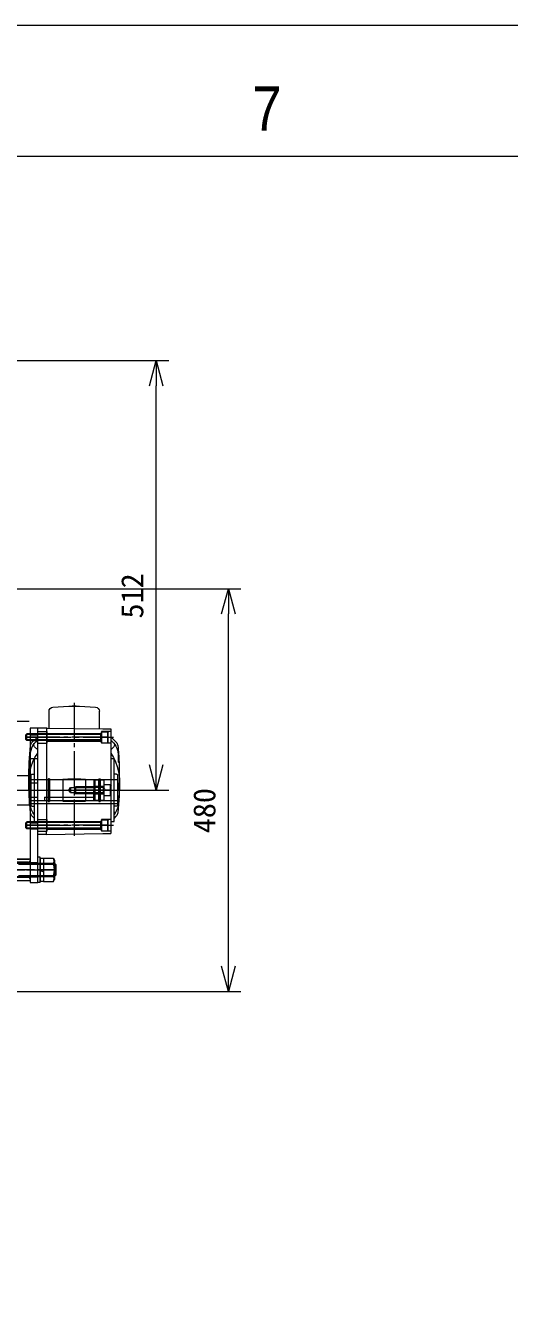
# Model space of a CAD drawing. Units: millimetres at full size. Extents: x -24503 to 24503, y -7436 to 7436.
# Drawn here: x 7707 to 8284, y 5730 to 7252 of the extents above; entities that cross this region are included whole.
import ezdxf
from ezdxf.enums import TextEntityAlignment as Align

# ---------------------------------------------------------------- set-up
doc = ezdxf.new("R2010")
doc.units = ezdxf.units.MM
doc.header["$LTSCALE"] = 4.8
doc.linetypes.add('CHAIN2', pattern=[12, 9, -1, 1, -1])
for name, color, linetype, lineweight in [('0-2_08_DIM', 3, 'Continuous', 9), ('0-4_0', 2, 'Continuous', 9), ('0-6_05_CENTER', 2, 'CHAIN2', 9), ('0-7_04_HIDDEN', 7, 'Continuous', 9), ('0-8_10_DRAFT', 1, 'Continuous', 9), ('0-C_01_外形線', 134, 'Continuous', 9), ('0-D_03_かくれ線', 5, 'Continuous', 9), ('0-F_04_中心線', 4, 'CHAIN2', 9), ('1-0_02_細線', 6, 'Continuous', 9), ('1-1_Defpoints', 134, 'Continuous', 9), ('1-2_99_図枠', 134, 'Continuous', 9)]:
    doc.layers.add(name, color=color, linetype=linetype, lineweight=lineweight)
doc.styles.add('ＭＳ ゴシック', font='')
doc.styles.add('ＭＳ Ｐゴシック', font='')
doc.styles.get('ＭＳ ゴシック').set_extended_font_data('MS Gothic')
doc.styles.get('ＭＳ Ｐゴシック').set_extended_font_data('MS PGothic')

# ---------------------------------------------------------------- blocks, each defined once
blk = doc.blocks.new('A$C64152858_1_1')
at = {"layer": '0-6_05_CENTER'}
blk.add_line((-1300.306, 60), (668.482, 60), dxfattribs=at)
blk = doc.blocks.new('RTWS25b_1_1')
at = {"layer": '0-4_0'}
for points in [[(0, 13.5), (-1.2, 13.5), (-1.2, 10.5), (0, 10.5)], [(0, -13.5), (-1.2, -13.5), (-1.2, -10.5), (0, -10.5)]]:
    blk.add_lwpolyline(points, close=True, dxfattribs=at)
at = {"layer": '0-8_10_DRAFT'}
blk.add_line((0, 0), (-1.2, 0), dxfattribs=at)
blk = doc.blocks.new('GM-SHYF-RH 0.2kW、1／30、200V、60Hzc_1_1')
at = {"layer": '0-4_0'}
for p, q in [((18.5, 52.991), (8, 52.808)), ((8, 52.808), (8, -73.808)), ((18.5, 53.009), (18.5, 48.5)), ((18.5, 53), (85.5, 51.831)), ((18.5, -64.887), (18.5, 49.509)), ((85.5, 51.831), (95, 51.831)), ((95, -59.282), (95, 51.831)), ((4, 33.687), (1.411, 31.098)), ((4, 37.5), (4, -37.5)), ((4, 37.5), (8, 37.5)), ((99, 33.687), (101.589, 31.098)), ((0, -18), (0, 18)), ((1, 19), (4, 19)), ((102, 19), (99, 19)), ((103, -18), (103, 18)), ((-2, 6.5), (-2, -32.5)), ((105, -32.5), (105, 7.009)), ((1, -19), (4, -19)), ((102, -19), (99, -19)), ((4, -37.5), (8, -37.5)), ((95, -37.491), (99, -37.491)), ((8, -63.687), (1.411, -57.098)), ((8, -48.015), (4.346, -51.668)), ((95, -48.015), (98.654, -51.668)), ((95, -63.687), (101.589, -57.098)), ((19.25, -74.004), (8, -73.808)), ((18.5, -74.017), (18.5, -64.887)), ((18.5, -74.017), (18.5, -69.509)), ((18.5, -74.017), (85.5, -72.848)), ((21.5, -73.965), (21.5, -93.939)), ((81.5, -72.918), (81.5, -93.939)), ((54, -99.99), (54, -100.5))]:
    blk.add_line(p, q, dxfattribs=at)
for points in [[(95, 37.491), (99, 37.491), (99, -37.491)], [(85.5, -72.848), (95, -72.848), (95, -59.282)], [(49, -99.99), (49, -100.5), (54, -100.5)]]:
    blk.add_lwpolyline(points, dxfattribs=at)
for centre, radius, start, end in [((6.078, 26.431), 6.6, 135, 174.25632), ((96.922, 26.431), 6.6, 5.74368, 45), ((398.1, -13), 400.6, 174.25632, 180), ((399, 7), 400, 178.56802, 179.92847), ((24, 14.5), 25, 143.1301, 174.26983), ((1, 18), 1, 90, 180), ((6.468, 27.79), 3, 145.3407, 214.6593), ((79, 14.5), 25, 5.73017, 36.8699), ((96.532, 27.79), 3, 325.3407, 34.6593), ((102, 18), 1, 0, 90), ((-295.1, -13), 400.6, 0, 5.74368), ((-296, 7), 400, 0.053, 1.43198), ((-1.5, 6.5), 0.5, 90, 180), ((51.5, -13), 53.5, 164.28414, 215.60164), ((-1.5, 7.5), 0.5, 270, 0), ((51.5, -13), 53.5, 324.39836, 15.71586), ((104.5, 7.5), 0.5, 180, 270), ((104.5, 6.5), 0.5, 0, 90), ((398.1, -13), 400.6, 179.0703, 180), ((398.1, -13), 400.6, 180, 185.74368), ((398.1, 0), 400.6, 180.9297, 182.86294), ((-295.1, 0), 400.6, 357.13706, 359.0703), ((1, -18), 1, 180, 270), ((102, -18), 1, 270, 0), ((-1.5, -32.5), 0.5, 180, 270), ((-1.5, -33.5), 0.5, 0, 90), ((399, -33), 400, 180.07153, 180.85954), ((24, -40.5), 25, 176.56135, 230.20818), ((79, -40.5), 25, 309.79182, 354.26983), ((-295.1, -13), 400.6, 354.25632, 357.13706), ((-296, -33), 400, 358.56802, 359.92847), ((104.5, -33.5), 0.5, 90, 180), ((104.5, -32.5), 0.5, 270, 0), ((6.078, -52.431), 6.6, 185.74368, 225), ((6.468, -53.79), 3, 135, 217.16252), ((8.408, -56.021), 3, 224.86958, 262.17814), ((94.592, -56.021), 3, 277.82186, 315.13042), ((96.532, -53.79), 3, 322.83748, 45), ((96.922, -52.431), 6.6, 315, 354.25632), ((26.5, -93.939), 5, 180, 265.13859), ((51.5, 200), 300, 265.13859, 274.86141), ((76.5, -93.939), 5, 274.86141, 0)]:
    blk.add_arc(centre, radius, start, end, dxfattribs=at)
at = {"layer": '0-6_05_CENTER'}
for p, q in [((51.5, -103.882), (51.5, 55.941)), ((4.75, 42), (98.25, 42)), ((-7.647, 0), (110.647, 0)), ((4.75, -63), (98.25, -63))]:
    blk.add_line(p, q, dxfattribs=at)
at = {"layer": '0-7_04_HIDDEN', "color": 2}
for p, q in [((8, 49), (19, 49)), ((19, 35), (19, 49)), ((19, 46.5), (84, 46.5)), ((84, 35), (84, 49)), ((95, 49), (84, 49)), ((8, 35), (19, 35)), ((19, 37.5), (84, 37.5)), ((95, 35), (84, 35)), ((0, 15.8), (103, 15.8)), ((0, 12.5), (20.65, 12.5)), ((20.65, 13.5), (22, 13.5)), ((20.65, -13.5), (20.65, 13.5)), ((22, -13.5), (22, 13.5)), ((22, 12.5), (38, 12.5)), ((38, -13), (38, 13)), ((38, 13), (65, 13)), ((65, -13), (65, 13)), ((65, 12.5), (81, 12.5)), ((81, 13.5), (82.35, 13.5)), ((81, -13.5), (81, 13.5)), ((82.35, -13.5), (82.35, 13.5)), ((82.35, 12.5), (103, 12.5)), ((0, -12.5), (20.65, -12.5)), ((20.65, -13.5), (22, -13.5)), ((22, -12.5), (38, -12.5)), ((38, -13), (65, -13)), ((65, -12.5), (81, -12.5)), ((81, -13.5), (82.35, -13.5)), ((82.35, -12.5), (103, -12.5)), ((8, -56), (19, -56)), ((19, -70), (19, -56)), ((19, -58.5), (84, -58.5)), ((95, -56), (84, -56)), ((84, -70), (84, -56)), ((8, -70), (19, -70)), ((19, -67.5), (84, -67.5)), ((95, -70), (84, -70))]:
    blk.add_line(p, q, dxfattribs=at)
at = {"layer": '0-8_10_DRAFT'}
blk.add_line((59.408, -13), (43.908, -13), dxfattribs=at)
blk = doc.blocks.new('A$C02300011_1_1')
at = {"layer": '0-4_0', "rotation": 180}
for name, p in [('GM-SHYF-RH 0.2kW、1／30、200V、60Hzc_1_1', (260, 0)), ('RTWS25b_1_1', (238, 0))]:
    blk.add_blockref(name, p, dxfattribs=at)
blk = doc.blocks.new('_Open30')
at = {"layer": '0-2_08_DIM'}
blk.add_line((0, 0), (-1, 0), dxfattribs=at)
blk.add_lwpolyline([(-1, 0.26795), (0, 0), (-1, -0.26795)], dxfattribs=at)

msp = doc.modelspace()

# ---------------------------------------------------------------- linework, layer by layer
at = {"layer": '0-2_08_DIM', "color": 4}
for p, q in [((7597.594, 6852.008), (7878.205, 6852.008)), ((7863.205, 6370.008), (7863.205, 6822.008)), ((7651.454, 6580.008), (7964.138, 6580.008)), ((7949.138, 6130.008), (7949.138, 6550.008)), ((7769.454, 6340.008), (7878.205, 6340.008)), ((7651.454, 6100.008), (7964.138, 6100.008))]:
    msp.add_line(p, q, dxfattribs=at)
at = {"layer": '0-4_0', "color": 134}
for p, q in [((7709.154, 6407.008), (7707.954, 6405.808)), ((7707.954, 6400.208), (7707.954, 6405.808)), ((7709.154, 6399.008), (7709.154, 6407.008)), ((7712.954, 6407.008), (7709.154, 6407.008)), ((7682.954, 6357.508), (7711.954, 6357.508)), ((7711.954, 6357.508), (7711.954, 6322.508)), ((7711.954, 6357.508), (7712.954, 6356.508)), ((7712.954, 6356.508), (7712.954, 6323.508)), ((7682.954, 6322.508), (7711.954, 6322.508)), ((7711.954, 6322.508), (7712.954, 6323.508)), ((7709.154, 6302.008), (7707.954, 6300.808)), ((7707.954, 6295.208), (7707.954, 6300.808)), ((7709.154, 6294.008), (7709.154, 6302.008)), ((7712.954, 6302.008), (7709.154, 6302.008))]:
    msp.add_line(p, q, dxfattribs=at)
for points in [[(7721.954, 6230.008), (7721.954, 6414.008), (7712.954, 6414.008), (7712.954, 6230.008)], [(7712.954, 6232.008), (7682.954, 6232.008), (7682.954, 6258.008), (7712.954, 6258.008)]]:
    msp.add_lwpolyline(points, close=True, dxfattribs=at)
for points in [[(7712.954, 6399.008), (7709.154, 6399.008), (7707.954, 6400.208)], [(7712.954, 6294.008), (7709.154, 6294.008), (7707.954, 6295.208)]]:
    msp.add_lwpolyline(points, dxfattribs=at)
at = {"layer": '0-C_01_外形線'}
for p, q in [((7721.954, 6230.008), (7721.954, 6260.008)), ((7724.954, 6259.008), (7724.954, 6245.808)), ((7724.954, 6259.008), (7728.954, 6259.008)), ((7728.954, 6259.008), (7728.954, 6244.352)), ((7728.954, 6258.865), (7740.593, 6258.865)), ((7728.954, 6251.936), (7740.593, 6251.936)), ((7740.593, 6258.865), (7741.954, 6256.508)), ((7741.954, 6256.508), (7741.954, 6233.508)), ((7741.954, 6253.008), (7743.954, 6251.008)), ((7724.954, 6245.808), (7728.954, 6244.352)), ((7724.954, 6244.208), (7724.954, 6231.008)), ((7724.954, 6244.208), (7728.954, 6242.752)), ((7728.954, 6242.752), (7728.954, 6231.008)), ((7728.954, 6238.08), (7740.593, 6238.08)), ((7741.954, 6237.008), (7743.954, 6239.008)), ((7743.954, 6239.008), (7743.954, 6251.008)), ((7724.954, 6230.008), (7721.954, 6230.008)), ((7728.954, 6231.008), (7724.954, 6231.008)), ((7740.593, 6231.152), (7741.954, 6233.508))]:
    msp.add_line(p, q, dxfattribs=at)
for points in [[(7724.954, 6230.008), (7724.954, 6260.008), (7721.954, 6260.008)], [(7728.954, 6258.865), (7728.954, 6231.152), (7740.593, 6231.152)]]:
    msp.add_lwpolyline(points, dxfattribs=at)
for centre, radius, start, end in [((7734.593, 6255.401), 6.928, 330.00001, 29.99999), ((7723.632, 6245.008), 18.321, 337.78075, 22.21925), ((7734.593, 6234.616), 6.928, 330.00001, 29.99999)]:
    msp.add_arc(centre, radius, start, end, dxfattribs=at)
at = {"layer": '0-D_03_かくれ線'}
for p, q in [((7712.954, 6407.008), (7721.954, 6407.008)), ((7797.954, 6407.008), (7712.954, 6407.008)), ((7797.204, 6406.258), (7712.954, 6406.258)), ((7712.954, 6406.008), (7721.954, 6406.008)), ((7797.204, 6399.008), (7797.204, 6407.008)), ((7797.204, 6406.258), (7797.954, 6407.008)), ((7797.954, 6396.508), (7797.954, 6409.508)), ((7797.954, 6409.508), (7805.454, 6409.508)), ((7805.454, 6396.508), (7805.454, 6409.508)), ((7805.454, 6409.508), (7805.954, 6408.642)), ((7805.954, 6397.374), (7805.954, 6408.642)), ((7712.954, 6400.008), (7721.954, 6400.008)), ((7797.204, 6399.758), (7712.954, 6399.758)), ((7712.954, 6399.008), (7721.954, 6399.008)), ((7797.954, 6399.008), (7712.954, 6399.008)), ((7797.204, 6399.758), (7797.954, 6399.008)), ((7797.954, 6396.508), (7805.454, 6396.508)), ((7805.454, 6396.508), (7805.954, 6397.374)), ((7712.954, 6377.508), (7721.954, 6377.508)), ((7712.954, 6352.508), (7788.954, 6352.508)), ((7712.954, 6348.508), (7721.954, 6348.508)), ((7765.954, 6344.008), (7789.954, 6344.008)), ((7765.954, 6344.008), (7765.954, 6336.008)), ((7800.554, 6343.258), (7766.754, 6343.258)), ((7767.504, 6336.008), (7767.504, 6344.008)), ((7788.954, 6352.508), (7789.954, 6351.508)), ((7788.954, 6352.508), (7788.954, 6340.008)), ((7789.954, 6328.508), (7789.954, 6351.508)), ((7789.954, 6344.508), (7794.954, 6344.508)), ((7796.304, 6344.508), (7801.304, 6344.508)), ((7800.554, 6336.008), (7800.554, 6344.008)), ((7800.554, 6343.258), (7801.304, 6344.008)), ((7801.304, 6333.508), (7801.304, 6346.508)), ((7801.304, 6346.508), (7808.804, 6346.508)), ((7808.804, 6333.508), (7808.804, 6346.508)), ((7808.804, 6346.508), (7809.304, 6345.642)), ((7809.304, 6334.374), (7809.304, 6345.642)), ((7712.954, 6331.508), (7721.954, 6331.508)), ((7729.954, 6331.508), (7729.954, 6327.508)), ((7729.954, 6331.508), (7789.954, 6331.508)), ((7759.222, 6340.008), (7760.954, 6343.008)), ((7760.954, 6337.008), (7759.222, 6340.008)), ((7760.954, 6343.008), (7789.954, 6343.008)), ((7765.954, 6336.008), (7789.954, 6336.008)), ((7766.304, 6337.208), (7766.304, 6342.808)), ((7800.554, 6336.758), (7766.754, 6336.758)), ((7788.954, 6327.508), (7788.954, 6340.008)), ((7788.954, 6327.508), (7789.954, 6328.508)), ((7789.954, 6335.508), (7794.954, 6335.508)), ((7796.304, 6335.508), (7801.304, 6335.508)), ((7800.554, 6336.758), (7801.304, 6336.008)), ((7801.304, 6333.508), (7808.804, 6333.508)), ((7808.804, 6333.508), (7809.304, 6334.374)), ((7712.954, 6327.508), (7788.954, 6327.508)), ((7712.954, 6302.508), (7721.954, 6302.508)), ((7712.954, 6302.008), (7721.954, 6302.008)), ((7797.954, 6302.008), (7712.954, 6302.008)), ((7797.204, 6301.258), (7712.954, 6301.258)), ((7712.954, 6301.008), (7721.954, 6301.008)), ((7797.204, 6294.008), (7797.204, 6302.008)), ((7797.204, 6301.258), (7797.954, 6302.008)), ((7797.954, 6291.508), (7797.954, 6304.508)), ((7797.954, 6304.508), (7805.454, 6304.508)), ((7805.454, 6291.508), (7805.454, 6304.508)), ((7805.454, 6304.508), (7805.954, 6303.642)), ((7805.954, 6292.374), (7805.954, 6303.642)), ((7712.954, 6295.008), (7721.954, 6295.008)), ((7797.204, 6294.758), (7712.954, 6294.758)), ((7712.954, 6294.008), (7721.954, 6294.008)), ((7797.954, 6294.008), (7712.954, 6294.008)), ((7797.204, 6294.758), (7797.954, 6294.008)), ((7797.954, 6291.508), (7805.454, 6291.508)), ((7805.454, 6291.508), (7805.954, 6292.374)), ((7673.954, 6253.008), (7741.954, 6253.008)), ((7710.954, 6254.008), (7684.954, 6254.008)), ((7712.954, 6253.508), (7721.954, 6253.508)), ((7741.954, 6237.008), (7741.954, 6253.008)), ((7673.954, 6237.008), (7741.954, 6237.008)), ((7698.954, 6251.808), (7741.954, 6251.808)), ((7698.954, 6238.208), (7741.954, 6238.208)), ((7710.954, 6236.008), (7684.954, 6236.008)), ((7712.954, 6236.508), (7721.954, 6236.508))]:
    msp.add_line(p, q, dxfattribs=at)
for points in [[(7801.304, 6344.008), (7767.504, 6344.008), (7766.304, 6342.808)], [(7760.954, 6343.008), (7760.954, 6337.008), (7789.954, 6337.008)], [(7801.304, 6336.008), (7767.504, 6336.008), (7766.304, 6337.208)]]:
    msp.add_lwpolyline(points, dxfattribs=at)
for points in [[(7789.954, 6328.008), (7794.954, 6328.008), (7794.954, 6352.008), (7789.954, 6352.008)], [(7796.304, 6328.008), (7801.304, 6328.008), (7801.304, 6352.008), (7796.304, 6352.008)]]:
    msp.add_lwpolyline(points, close=True, dxfattribs=at)
for centre, start, end in [((7710.954, 6256.008), 270, 0), ((7710.954, 6234.008), 0, 90)]:
    msp.add_arc(centre, 2, start, end, dxfattribs=at)
at = {"layer": '0-F_04_中心線'}
for p, q in [((7463.954, 6422.281), (7711.954, 6422.281)), ((7805.954, 6403.008), (7707.954, 6403.008)), ((7708.454, 6403.008), (7726.454, 6403.008)), ((6587.07, 6340.008), (7799.954, 6340.008)), ((7463.954, 6340.008), (7711.954, 6340.008)), ((7708.454, 6340.008), (7726.454, 6340.008)), ((7809.304, 6340.008), (7766.304, 6340.008)), ((7787.454, 6340.008), (7797.454, 6340.008)), ((7793.804, 6340.008), (7803.804, 6340.008)), ((7805.954, 6298.008), (7707.954, 6298.008)), ((7708.454, 6298.008), (7726.454, 6298.008)), ((7463.954, 6257.736), (7711.954, 6257.736)), ((7663.954, 6245.008), (7743.954, 6245.008)), ((7717.954, 6245.008), (7677.954, 6245.008)), ((7708.454, 6245.008), (7726.454, 6245.008)), ((7724.954, 6245.008), (7721.954, 6245.008))]:
    msp.add_line(p, q, dxfattribs=at)
msp.add_lwpolyline([(7741.954, 6245.008), (7728.954, 6245.008), (7724.954, 6245.008)], dxfattribs=at)
at = {"layer": '1-0_02_細線'}
for p, q in [((7712.954, 6406.258), (7708.404, 6406.258)), ((7712.954, 6399.758), (7708.404, 6399.758)), ((7712.954, 6301.258), (7708.404, 6301.258)), ((7712.954, 6294.758), (7708.404, 6294.758)), ((7741.954, 6251.808), (7743.154, 6251.808)), ((7741.954, 6238.208), (7743.154, 6238.208))]:
    msp.add_line(p, q, dxfattribs=at)
at = {"layer": '1-1_Defpoints'}
msp.add_lwpolyline([(2767.39, 415.766), (12435.079, 415.766), (12435.079, 7251.506), (2767.39, 7251.506)], close=True, dxfattribs=at)
at = {"layer": '1-2_99_図枠'}
msp.add_lwpolyline([(3234.957, 571.084), (12279.064, 571.084), (12279.064, 7095.49), (3234.957, 7095.49)], close=True, dxfattribs=at)

# ---------------------------------------------------------------- block references
at = {"layer": '0-2_08_DIM', "xscale": 30, "yscale": 30}
for p, rotation in [((7863.205, 6852.008), 90), ((7949.138, 6580.008), 90), ((7863.205, 6340.008), 270), ((7949.138, 6100.008), 270)]:
    msp.add_blockref('_Open30', p, dxfattribs=dict(at, rotation=rotation))
at = {"layer": '0-4_0', "xscale": -1}
msp.add_blockref('A$C02300011_1_1', (7973.954, 6340.008), dxfattribs=at)
at = {"layer": '0-7_04_HIDDEN'}
msp.add_blockref('A$C64152858_1_1', (7061.954, 6280.008), dxfattribs=at)

# ---------------------------------------------------------------- texts
at = {"layer": '0-2_08_DIM', "color": 4, "style": 'ＭＳ ゴシック'}
for s, p in [('512', (7855.705, 6544.58)), ('480', (7941.638, 6288.58))]:
    msp.add_text(s, height=26.39, rotation=90, dxfattribs=at).set_placement(p, align=Align.BOTTOM_LEFT)
at = {"layer": '0-D_03_かくれ線', "style": 'ＭＳ ゴシック', "width": 0.8}
for s, p in [('M8×90CS', (7798.229, 6405.411)), ('M8×35CS', (7801.579, 6342.411)), ('M8×90CS', (7798.229, 6300.411))]:
    msp.add_text(s, height=0.7331, rotation=270, dxfattribs=at).set_placement(p, align=Align.BOTTOM_LEFT)
at = {"layer": '1-2_99_図枠', "style": 'ＭＳ Ｐゴシック', "width": 0.9}
msp.add_text('7', height=52.79, dxfattribs=at).set_placement((7977.871, 7110.219), align=Align.BOTTOM_LEFT)

doc.saveas('drawing.dxf')
